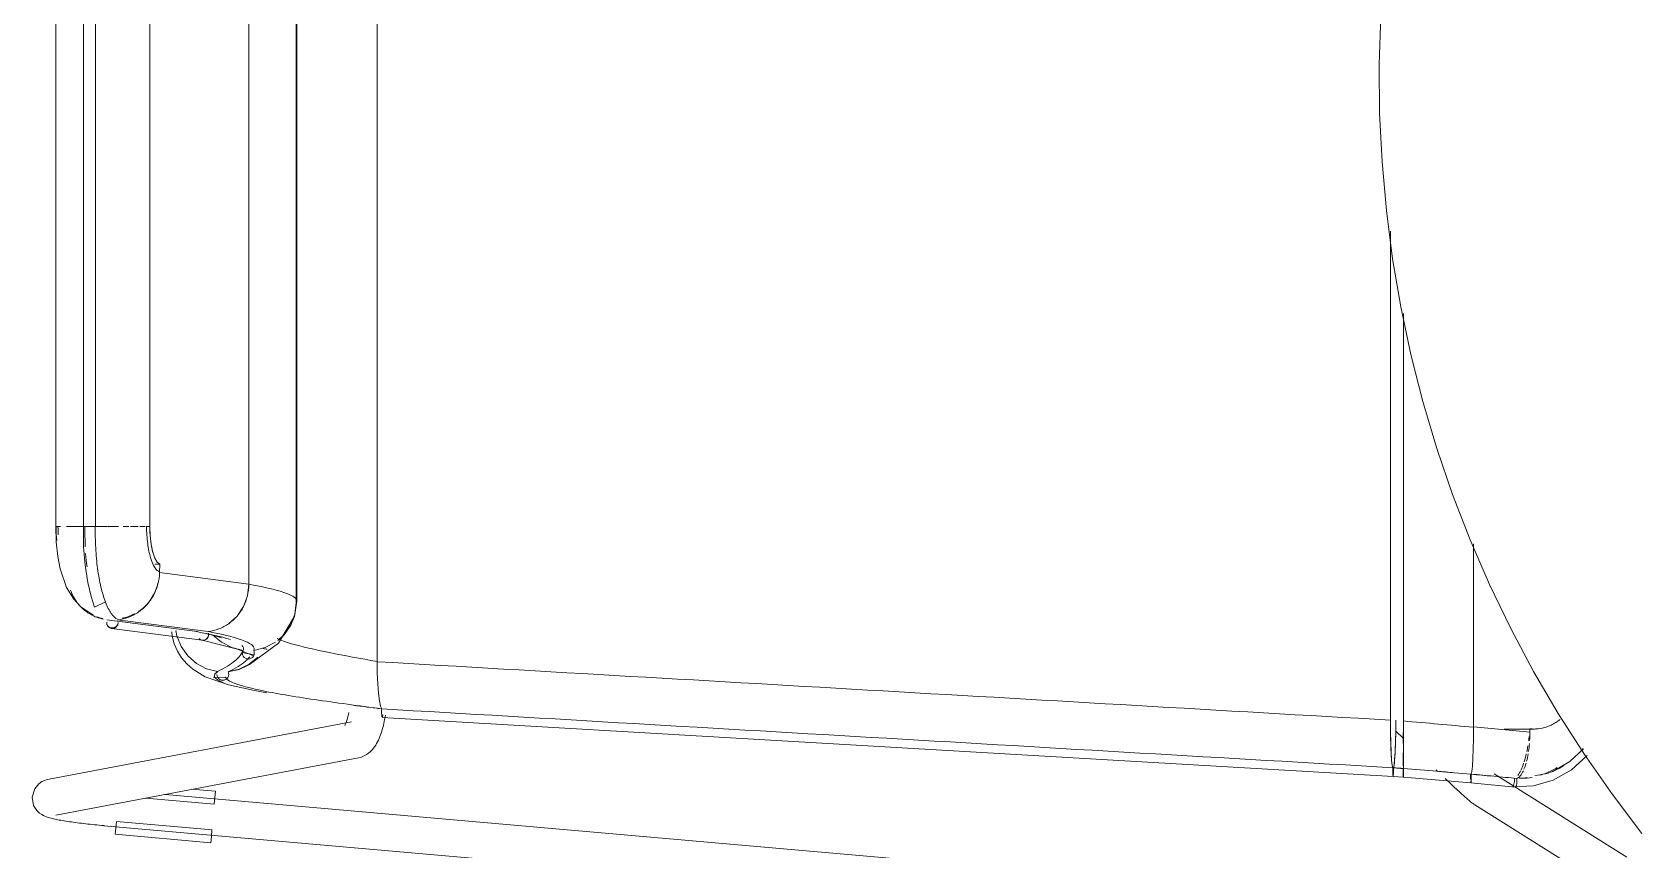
# Model space of a CAD drawing. Header units: millimetres. Extents: x 79795 to 317870, y -36033 to 97293.
# Drawn here: x 227236 to 227763, y 15407 to 15676 of the extents above; entities that cross this region are included whole.
import ezdxf

# ---------------------------------------------------------------- set-up
doc = ezdxf.new("R2010")
doc.units = ezdxf.units.MM
doc.header["$MEASUREMENT"] = 0
doc.layers.add('I-FURN', color=8, linetype='CONTINUOUS', lineweight=9)

msp = doc.modelspace()

# ---------------------------------------------------------------- linework, layer by layer
at = {"layer": 'I-FURN'}
for p, q in [((227349.09, 15852.61), (227349.09, 15469.21)), ((227349.09, 15469.21), (227349.09, 15852.61)), ((227322.59, 15833.31), (227322.59, 15488.52)), ((227322.59, 15488.52), (227322.59, 15833.31)), ((227306.99, 15827.27), (227306.99, 15494.56)), ((227306.99, 15494.56), (227306.99, 15827.27)), ((227243.62, 15808.34), (227243.62, 15513.49)), ((227252.66, 15808.34), (227252.66, 15513.49)), ((227256.62, 15513.49), (227256.62, 15808.34)), ((227274.46, 15808.34), (227274.46, 15513.49)), ((227274.52, 15513.49), (227274.52, 15808.34)), ((227322.74, 15489.06), (227322.74, 15793.86)), ((227678.64, 15681.22), (227678.15, 15665.23)), ((227678.15, 15665.23), (227678.3, 15649.23)), ((227678.3, 15649.23), (227679.08, 15633.25)), ((227679.08, 15633.25), (227680.51, 15617.32)), ((227680.51, 15617.32), (227682.57, 15601.45)), ((227681.82, 15610.54), (227681.82, 15449.96)), ((227681.82, 15449.96), (227681.82, 15610.54)), ((227682.57, 15601.45), (227685.26, 15585.68)), ((227685.26, 15585.68), (227688.59, 15570.03)), ((227686.14, 15583.44), (227686.14, 15449.7)), ((227686.14, 15449.7), (227686.14, 15583.44)), ((227688.59, 15570.03), (227692.53, 15554.53)), ((227692.53, 15554.53), (227697.1, 15539.19)), ((227697.1, 15539.19), (227702.27, 15524.05)), ((227702.27, 15524.05), (227708.04, 15509.13)), ((227243.62, 15513.49), (227243.73, 15508.46)), ((227243.62, 15513.49), (227243.79, 15513.49)), ((227245.11, 15513.49), (227243.64, 15513.49)), ((227249.72, 15513.49), (227247.14, 15513.49)), ((227249.88, 15513.49), (227252.9, 15513.49)), ((227252.9, 15513.49), (227249.89, 15513.49)), ((227252.66, 15513.49), (227252.75, 15506.95)), ((227252.66, 15513.49), (227252.73, 15513.49)), ((227256.51, 15513.49), (227252.66, 15513.49)), ((227252.73, 15513.49), (227252.93, 15513.49)), ((227252.93, 15513.49), (227253.23, 15513.49)), ((227253.23, 15513.49), (227253.62, 15513.49)), ((227253.62, 15513.49), (227254.07, 15513.49)), ((227254.07, 15513.49), (227254.57, 15513.49)), ((227254.57, 15513.49), (227255.06, 15513.49)), ((227255.06, 15513.49), (227255.54, 15513.49)), ((227255.54, 15513.49), (227255.96, 15513.49)), ((227255.96, 15513.49), (227256.29, 15513.49)), ((227256.29, 15513.49), (227256.51, 15513.49)), ((227256.59, 15513.49), (227260.4, 15513.49)), ((227260.4, 15513.49), (227256.59, 15513.49)), ((227264.16, 15513.49), (227260.6, 15513.49)), ((227267.63, 15513.49), (227265.78, 15513.49)), ((227270.61, 15513.49), (227268.15, 15513.49)), ((227272.94, 15513.49), (227271.2, 15513.49)), ((227274.63, 15510.45), (227274.52, 15513.49)), ((227243.73, 15508.46), (227244.24, 15503.64)), ((227252.75, 15506.95), (227253.24, 15500.82)), ((227274.95, 15507.6), (227274.63, 15510.45)), ((227275.46, 15505.11), (227274.95, 15507.6)), ((227708.04, 15509.13), (227714.41, 15494.45)), ((227709.11, 15447.75), (227709.11, 15507.87)), ((227709.11, 15507.87), (227709.11, 15447.75)), ((227244.24, 15503.64), (227245.03, 15499.6)), ((227253.24, 15500.82), (227254.08, 15495.2)), ((227276.13, 15503.12), (227275.46, 15505.11)), ((227276.11, 15501.13), (227277.78, 15501.13)), ((227276.92, 15501.77), (227276.13, 15503.12)), ((227277.78, 15501.13), (227276.92, 15501.77)), ((227277.71, 15498.42), (227277.78, 15501.13)), ((227245.03, 15499.6), (227247.16, 15493.55)), ((227254.08, 15495.2), (227255.18, 15490.51)), ((227306.99, 15494.56), (227277.71, 15498.42)), ((227247.16, 15493.55), (227249.55, 15489.67)), ((227249.55, 15489.67), (227251.84, 15487.19)), ((227255.18, 15490.51), (227256.35, 15487.06)), ((227305.2, 15487.24), (227306.51, 15490.79)), ((227306.51, 15490.79), (227306.99, 15494.56)), ((227714.41, 15494.45), (227721.35, 15480.04)), ((227251.84, 15487.19), (227255.74, 15484.52)), ((227255.74, 15484.52), (227255.94, 15484.42)), ((227256.35, 15487.06), (227259.89, 15488.82)), ((227303.12, 15484.13), (227305.2, 15487.24)), ((227322.11, 15484.73), (227320.74, 15481.16)), ((227320.75, 15481.16), (227322.11, 15484.73)), ((227322.74, 15489.06), (227321.94, 15484.02)), ((227322.59, 15488.52), (227322.11, 15484.73)), ((227322.11, 15484.73), (227322.59, 15488.52)), ((227260.37, 15482.88), (227290.06, 15479.03)), ((227261.93, 15480.04), (227291.71, 15476.18)), ((227263.9, 15482.42), (227266.34, 15482.1)), ((227263.91, 15482.85), (227293.61, 15479.01)), ((227283.38, 15477.64), (227283, 15479.38)), ((227283, 15479.38), (227283.37, 15477.63)), ((227295.58, 15477.78), (227289.28, 15479.15)), ((227300.38, 15481.64), (227303.12, 15484.13)), ((227321.87, 15483.87), (227316.76, 15475.22)), ((227320.74, 15481.16), (227318.57, 15478.03)), ((227318.58, 15478.02), (227320.75, 15481.16)), ((227321.94, 15484.02), (227320.57, 15480.85)), ((227721.35, 15480.04), (227728.87, 15465.92)), ((227281.71, 15478.91), (227281.86, 15477.49)), ((227281.86, 15477.49), (227282.51, 15474.99)), ((227282.51, 15474.99), (227283.54, 15472.62)), ((227283.37, 15477.63), (227284.77, 15474.12)), ((227284.77, 15474.12), (227286.94, 15471.04)), ((227290.64, 15476.71), (227291.03, 15476.42)), ((227291.03, 15476.42), (227291.47, 15476.23)), ((227291.47, 15476.23), (227291.94, 15476.17)), ((227291.63, 15476.19), (227303.24, 15473.23)), ((227291.94, 15476.17), (227292.41, 15476.23)), ((227292.41, 15476.23), (227292.85, 15476.42)), ((227292.85, 15476.42), (227293.23, 15476.72)), ((227293.23, 15476.72), (227293.53, 15477.1)), ((227293.53, 15477.1), (227293.73, 15477.55)), ((227293.73, 15477.55), (227293.81, 15478.04)), ((227293.81, 15478.04), (227293.77, 15478.54)), ((227295.11, 15478.02), (227297.98, 15475.52)), ((227298.01, 15477.02), (227295.58, 15477.78)), ((227297.98, 15475.52), (227301.38, 15473.76)), ((227301.38, 15473.76), (227305.09, 15472.87)), ((227316.76, 15475.22), (227307.22, 15468.23)), ((227308.6, 15472.87), (227312.31, 15473.76)), ((227315.7, 15475.52), (227312.31, 15473.77)), ((227312.31, 15473.76), (227315.71, 15475.52)), ((227318.57, 15478.03), (227316.53, 15476.12)), ((227316.54, 15476.12), (227318.58, 15478.02)), ((227283.54, 15472.62), (227284.92, 15470.42)), ((227284.92, 15470.42), (227286.6, 15468.44)), ((227286.6, 15468.44), (227288.57, 15466.71)), ((227286.94, 15471.04), (227289.77, 15468.55)), ((227289.77, 15468.55), (227293.09, 15466.81)), ((227303.24, 15473.23), (227308.57, 15471.06)), ((227304.81, 15472.19), (227308.7, 15471.36)), ((227304.89, 15471.9), (227304.93, 15472.4)), ((227304.93, 15472.4), (227304.89, 15471.9)), ((227304.97, 15471.41), (227304.89, 15471.9)), ((227304.89, 15471.9), (227304.97, 15471.41)), ((227304.93, 15472.4), (227305.09, 15472.87)), ((227305.09, 15472.87), (227304.93, 15472.4)), ((227305.18, 15470.96), (227304.97, 15471.41)), ((227304.97, 15471.41), (227305.17, 15470.96)), ((227305.17, 15470.96), (227305.49, 15470.58)), ((227305.49, 15470.58), (227305.18, 15470.96)), ((227305.89, 15470.29), (227305.49, 15470.58)), ((227305.49, 15470.58), (227305.89, 15470.28)), ((227306.35, 15470.1), (227305.89, 15470.29)), ((227305.89, 15470.28), (227306.35, 15470.09)), ((227306.84, 15470.03), (227306.35, 15470.1)), ((227306.35, 15470.09), (227306.84, 15470.03)), ((227307.33, 15470.1), (227306.84, 15470.03)), ((227306.84, 15470.03), (227307.33, 15470.09)), ((227309.98, 15470.69), (227307.14, 15468.3)), ((227307.14, 15468.28), (227309.98, 15470.69)), ((227307.79, 15470.29), (227307.33, 15470.1)), ((227307.33, 15470.09), (227307.8, 15470.28)), ((227308.2, 15470.58), (227307.79, 15470.29)), ((227307.8, 15470.28), (227308.2, 15470.58)), ((227308.51, 15470.96), (227308.2, 15470.58)), ((227308.2, 15470.58), (227308.51, 15470.96)), ((227308.71, 15471.41), (227308.51, 15470.96)), ((227308.51, 15470.96), (227308.71, 15471.41)), ((227308.59, 15472.87), (227308.76, 15472.4)), ((227308.76, 15472.4), (227308.6, 15472.87)), ((227308.79, 15471.9), (227308.71, 15471.41)), ((227308.71, 15471.41), (227308.8, 15471.9)), ((227308.76, 15472.4), (227308.79, 15471.9)), ((227308.8, 15471.9), (227308.76, 15472.4)), ((227349.09, 15469.21), (227349.15, 15465.45)), ((227349.15, 15465.44), (227349.09, 15469.14)), ((227288.57, 15466.71), (227292.68, 15464.2)), ((227292.68, 15464.2), (227300.31, 15461.53)), ((227293.09, 15466.81), (227296.72, 15465.91)), ((227295.8, 15465), (227295.48, 15463.84)), ((227295.48, 15463.84), (227299.32, 15464.03)), ((227296.59, 15464.45), (227296.51, 15464.94)), ((227296.51, 15464.94), (227296.59, 15464.45)), ((227296.56, 15465.44), (227296.72, 15465.91)), ((227296.72, 15465.91), (227296.56, 15465.44)), ((227296.79, 15463.99), (227296.59, 15464.45)), ((227296.59, 15464.45), (227296.78, 15463.99)), ((227296.78, 15463.99), (227297.09, 15463.6)), ((227297.09, 15463.61), (227296.79, 15463.99)), ((227297.49, 15463.31), (227297.09, 15463.61)), ((227297.09, 15463.6), (227297.48, 15463.3)), ((227297.48, 15463.3), (227297.94, 15463.11)), ((227297.94, 15463.11), (227297.49, 15463.31)), ((227299.37, 15463.28), (227298.91, 15463.1)), ((227298.91, 15463.09), (227299.37, 15463.28)), ((227299.77, 15463.57), (227299.37, 15463.28)), ((227299.37, 15463.28), (227299.77, 15463.57)), ((227300.09, 15463.95), (227299.77, 15463.57)), ((227299.77, 15463.57), (227300.09, 15463.94)), ((227300.3, 15464.4), (227300.09, 15463.95)), ((227300.09, 15463.94), (227300.3, 15464.39)), ((227303.82, 15466.65), (227300.21, 15465.86)), ((227300.21, 15465.86), (227303.82, 15466.64)), ((227300.21, 15465.86), (227300.36, 15465.39)), ((227300.36, 15465.39), (227300.21, 15465.86)), ((227300.39, 15464.89), (227300.3, 15464.4)), ((227300.3, 15464.39), (227300.39, 15464.89)), ((227300.36, 15465.39), (227300.39, 15464.89)), ((227300.39, 15464.89), (227300.36, 15465.39)), ((227307.14, 15468.29), (227303.82, 15466.65)), ((227303.82, 15466.64), (227307.14, 15468.28)), ((227307.22, 15468.23), (227305.47, 15467.35)), ((227349.15, 15465.45), (227349.3, 15461.91)), ((227349.3, 15461.91), (227349.15, 15465.38)), ((227728.87, 15465.92), (227736.95, 15452.11)), ((227298.42, 15463.04), (227297.94, 15463.11)), ((227297.94, 15463.11), (227298.42, 15463.03)), ((227298.91, 15463.1), (227298.42, 15463.04)), ((227298.42, 15463.03), (227298.91, 15463.09)), ((227300.31, 15461.53), (227308.83, 15459.64)), ((227308.83, 15459.64), (227312.89, 15458.9)), ((227349.3, 15461.91), (227349.54, 15458.81)), ((227349.54, 15458.8), (227349.3, 15461.86)), ((227349.54, 15458.81), (227349.85, 15456.31)), ((227349.85, 15456.31), (227349.54, 15458.77)), ((227349.85, 15456.31), (227350.22, 15454.57)), ((227350.22, 15454.57), (227349.85, 15456.3)), ((227350.22, 15454.57), (227350.62, 15453.66)), ((227350.62, 15453.66), (227350.22, 15454.57)), ((227350.62, 15453.66), (227350.6, 15453.19)), ((227350.6, 15453.19), (227350.62, 15453.66)), ((227350.6, 15453.19), (227350.6, 15452.7)), ((227350.6, 15452.69), (227350.6, 15453.19)), ((227350.6, 15452.7), (227350.6, 15452.2)), ((227350.6, 15452.2), (227350.6, 15452.69)), ((227340.73, 15449.4), (227241.43, 15430.58)), ((227338.5, 15448.18), (227338.51, 15448.2)), ((227338.51, 15448.2), (227338.56, 15448.27)), ((227338.56, 15448.27), (227338.6, 15448.36)), ((227338.6, 15448.36), (227338.68, 15448.51)), ((227338.68, 15448.51), (227338.76, 15448.71)), ((227338.76, 15448.71), (227338.86, 15448.94)), ((227338.86, 15448.94), (227338.96, 15449.21)), ((227338.96, 15449.21), (227339.07, 15449.51)), ((227339.07, 15449.51), (227339.17, 15449.85)), ((227339.17, 15449.85), (227339.28, 15450.21)), ((227339.28, 15450.21), (227339.39, 15450.61)), ((227339.39, 15450.61), (227339.5, 15451.03)), ((227339.5, 15451.03), (227339.6, 15451.47)), ((227339.6, 15451.47), (227339.7, 15451.94)), ((227339.7, 15451.94), (227339.8, 15452.44)), ((227350.6, 15452.2), (227350.63, 15451.75)), ((227350.63, 15451.75), (227350.6, 15452.2)), ((227350.63, 15451.75), (227350.66, 15451.36)), ((227350.66, 15451.36), (227350.63, 15451.75)), ((227350.66, 15451.36), (227350.7, 15451.06)), ((227350.7, 15451.06), (227350.66, 15451.36)), ((227350.81, 15450.8), (227350.86, 15450.86)), ((227350.86, 15450.86), (227350.81, 15450.8)), ((227682.72, 15431.51), (227350.81, 15450.8)), ((227350.82, 15446.93), (227351, 15447.56)), ((227350.91, 15451.05), (227350.95, 15451.34)), ((227350.95, 15451.33), (227350.91, 15451.04)), ((227350.95, 15451.34), (227350.99, 15451.72)), ((227350.99, 15451.71), (227350.95, 15451.33)), ((227351, 15447.56), (227351.16, 15448.2)), ((227351.16, 15448.2), (227351.31, 15448.86)), ((227351.31, 15448.86), (227351.46, 15449.53)), ((227351.46, 15449.53), (227351.59, 15450.21)), ((227351.59, 15450.21), (227351.71, 15450.9)), ((227351.71, 15450.9), (227351.83, 15451.61)), ((227681.82, 15449.96), (227681.85, 15446.18)), ((227683.58, 15446.17), (227683.61, 15449.94)), ((227686.14, 15449.7), (227686.14, 15445.91)), ((227686.14, 15445.91), (227686.14, 15449.7)), ((227709.08, 15443.99), (227709.11, 15447.75)), ((227709.11, 15447.63), (227709.08, 15443.99)), ((227736.95, 15452.11), (227745.57, 15438.63)), ((227348.65, 15441.78), (227348.97, 15442.32)), ((227348.97, 15442.32), (227349.26, 15442.85)), ((227349.26, 15442.85), (227349.54, 15443.4)), ((227349.54, 15443.4), (227349.79, 15443.97)), ((227349.79, 15443.97), (227350.02, 15444.54)), ((227350.02, 15444.54), (227350.24, 15445.12)), ((227350.24, 15445.12), (227350.45, 15445.71)), ((227350.45, 15445.71), (227350.64, 15446.31)), ((227350.64, 15446.31), (227350.82, 15446.93)), ((227681.85, 15446.18), (227681.93, 15442.61)), ((227681.93, 15442.61), (227682.05, 15439.48)), ((227683.38, 15439.5), (227683.5, 15442.62)), ((227683.46, 15446.47), (227686.13, 15443.9)), ((227683.5, 15442.62), (227683.58, 15446.17)), ((227686.02, 15442.35), (227686.01, 15445.91)), ((227686.01, 15445.91), (227686.02, 15442.35)), ((227686.13, 15442.34), (227686.12, 15439.21)), ((227686.12, 15439.21), (227686.13, 15442.34)), ((227686.14, 15445.91), (227686.13, 15442.35)), ((227686.13, 15442.34), (227686.14, 15445.91)), ((227709.01, 15440.46), (227709.08, 15443.9)), ((227709.08, 15443.9), (227709.01, 15440.46)), ((227719.15, 15447.05), (227728.9, 15447.05)), ((227727.66, 15447.1), (227727.66, 15446.06)), ((227243.67, 15418.79), (227342.96, 15437.61)), ((227342.96, 15437.61), (227343.95, 15437.86)), ((227343.95, 15437.86), (227344.84, 15438.23)), ((227344.84, 15438.23), (227345.63, 15438.66)), ((227345.63, 15438.66), (227346.32, 15439.15)), ((227346.32, 15439.15), (227346.92, 15439.66)), ((227346.92, 15439.66), (227347.44, 15440.18)), ((227347.44, 15440.18), (227347.89, 15440.71)), ((227347.89, 15440.71), (227348.29, 15441.24)), ((227348.29, 15441.24), (227348.65, 15441.78)), ((227682.05, 15439.48), (227682.21, 15436.98)), ((227682.21, 15436.98), (227682.41, 15435.23)), ((227683.03, 15435.25), (227683.22, 15437)), ((227683.22, 15437), (227683.38, 15439.5)), ((227686.04, 15436.73), (227686.03, 15439.23)), ((227686.03, 15439.22), (227686.04, 15436.72)), ((227686.12, 15439.21), (227686.11, 15436.71)), ((227686.11, 15436.71), (227686.12, 15439.21)), ((227708.74, 15434.88), (227708.89, 15437.36)), ((227708.89, 15437.32), (227708.74, 15434.88)), ((227708.89, 15437.36), (227709.01, 15440.46)), ((227709, 15440.39), (227708.89, 15437.36)), ((227740.73, 15436.34), (227745.19, 15440.59)), ((227741.31, 15433.66), (227746.46, 15438.4)), ((227745.57, 15438.63), (227754.73, 15425.51)), ((227682.41, 15435.23), (227682.62, 15434.34)), ((227682.62, 15434.34), (227682.61, 15433.87)), ((227682.61, 15433.87), (227682.61, 15433.38)), ((227682.61, 15433.38), (227682.61, 15432.89)), ((227682.61, 15432.89), (227682.62, 15432.44)), ((227682.62, 15432.44), (227682.64, 15432.05)), ((227682.64, 15432.05), (227682.66, 15431.76)), ((227682.66, 15431.76), (227682.69, 15431.57)), ((227682.69, 15431.57), (227682.72, 15431.51)), ((227682.72, 15431.51), (227682.74, 15431.58)), ((227682.74, 15431.58), (227682.77, 15431.77)), ((227682.77, 15431.77), (227682.79, 15432.06)), ((227682.79, 15432.06), (227682.81, 15432.44)), ((227682.81, 15432.44), (227682.82, 15432.9)), ((227682.82, 15434.35), (227683.03, 15435.25)), ((227682.82, 15433.88), (227682.82, 15434.35)), ((227682.83, 15433.39), (227682.82, 15433.88)), ((227682.82, 15432.9), (227682.83, 15433.39)), ((227686.05, 15434.98), (227686.04, 15436.73)), ((227686.04, 15436.72), (227686.05, 15434.97)), ((227686.07, 15433.61), (227686.07, 15434.08)), ((227686.07, 15434.08), (227686.07, 15433.61)), ((227686.07, 15433.11), (227686.07, 15433.61)), ((227686.07, 15433.61), (227686.07, 15433.11)), ((227686.07, 15432.62), (227686.07, 15433.11)), ((227686.07, 15433.11), (227686.07, 15432.62)), ((227686.07, 15432.17), (227686.07, 15432.62)), ((227686.07, 15432.62), (227686.07, 15432.17)), ((227686.07, 15431.79), (227686.07, 15432.17)), ((227686.07, 15432.17), (227686.07, 15431.78)), ((227686.07, 15431.49), (227686.07, 15431.79)), ((227686.07, 15431.78), (227686.07, 15431.49)), ((227686.1, 15434.96), (227686.08, 15434.07)), ((227686.08, 15434.07), (227686.1, 15434.96)), ((227686.08, 15434.07), (227686.08, 15433.6)), ((227686.08, 15433.6), (227686.08, 15434.07)), ((227686.08, 15433.6), (227686.08, 15433.11)), ((227686.08, 15433.1), (227686.08, 15433.6)), ((227686.08, 15433.11), (227686.08, 15432.62)), ((227686.08, 15432.61), (227686.08, 15433.1)), ((227686.08, 15432.62), (227686.08, 15432.17)), ((227686.08, 15432.16), (227686.08, 15432.61)), ((227686.08, 15432.17), (227686.08, 15431.78)), ((227686.08, 15431.78), (227686.08, 15432.16)), ((227686.08, 15431.78), (227686.08, 15431.49)), ((227686.08, 15431.49), (227686.08, 15431.78)), ((227686.1, 15434.96), (227686.11, 15436.71)), ((227686.11, 15436.7), (227686.1, 15434.96)), ((227697.32, 15433.14), (227696.81, 15433.62)), ((227708.18, 15432.24), (227708.17, 15431.77)), ((227708.17, 15431.77), (227708.18, 15432.24)), ((227708.17, 15431.77), (227708.17, 15431.27)), ((227708.17, 15431.28), (227708.17, 15431.77)), ((227708.37, 15432.26), (227708.56, 15433.15)), ((227708.56, 15433.14), (227708.37, 15432.26)), ((227708.38, 15431.78), (227708.37, 15432.26)), ((227708.37, 15432.26), (227708.38, 15431.79)), ((227708.38, 15431.79), (227708.38, 15431.29)), ((227708.38, 15431.29), (227708.38, 15431.78)), ((227708.56, 15433.15), (227708.74, 15434.88)), ((227708.74, 15434.86), (227708.56, 15433.15)), ((227722.36, 15428.29), (227715.91, 15432.33)), ((227734.9, 15432.97), (227740.73, 15436.34)), ((227735.3, 15430.27), (227741.31, 15433.66)), ((227236.68, 15427.44), (227235.84, 15424.69)), ((227236.68, 15427.44), (227238, 15429.02)), ((227238, 15429.02), (227239.08, 15429.77)), ((227239.08, 15429.77), (227239.88, 15430.14)), ((227239.88, 15430.14), (227240.5, 15430.36)), ((227240.5, 15430.36), (227241.02, 15430.49)), ((227241.02, 15430.49), (227241.43, 15430.58)), ((227296.02, 15426.65), (227288.13, 15427.34)), ((227296.02, 15426.65), (227295.84, 15424.6)), ((227682.72, 15431.5), (227686.08, 15431.24)), ((227686.07, 15431.3), (227686.07, 15431.49)), ((227686.07, 15431.49), (227686.07, 15431.3)), ((227686.08, 15431.24), (227686.07, 15431.3)), ((227686.07, 15431.3), (227686.08, 15431.23)), ((227686.08, 15431.49), (227686.08, 15431.3)), ((227686.08, 15431.3), (227686.08, 15431.49)), ((227686.08, 15431.3), (227686.08, 15431.24)), ((227686.08, 15431.23), (227686.08, 15431.3)), ((227708.28, 15429.41), (227686.08, 15431.23)), ((227700.29, 15430.32), (227699.8, 15430.78)), ((227700.77, 15429.88), (227700.29, 15430.32)), ((227701.24, 15429.44), (227700.77, 15429.88)), ((227701.7, 15429), (227701.24, 15429.44)), ((227702.15, 15428.58), (227701.7, 15429)), ((227702.6, 15428.17), (227702.15, 15428.58)), ((227703.03, 15427.76), (227702.6, 15428.17)), ((227703.46, 15427.37), (227703.03, 15427.76)), ((227703.87, 15426.99), (227703.46, 15427.37)), ((227704.27, 15426.62), (227703.87, 15426.99)), ((227704.66, 15426.27), (227704.27, 15426.62)), ((227705.04, 15425.92), (227704.66, 15426.27)), ((227708.18, 15430.79), (227708.17, 15431.28)), ((227708.17, 15431.27), (227708.18, 15430.78)), ((227708.19, 15430.33), (227708.18, 15430.79)), ((227708.18, 15430.78), (227708.19, 15430.33)), ((227708.2, 15429.95), (227708.23, 15429.66)), ((227708.23, 15429.66), (227708.2, 15429.95)), ((227708.23, 15429.66), (227708.25, 15429.47)), ((227708.25, 15429.47), (227708.23, 15429.66)), ((227708.25, 15429.47), (227708.28, 15429.4)), ((227708.28, 15429.41), (227708.25, 15429.47)), ((227708.3, 15429.48), (227708.28, 15429.41)), ((227708.28, 15429.4), (227708.3, 15429.47)), ((227722.77, 15427.98), (227708.28, 15429.4)), ((227708.3, 15429.47), (227708.33, 15429.66)), ((227708.33, 15429.66), (227708.35, 15429.96)), ((227708.35, 15429.96), (227708.33, 15429.67)), ((227708.36, 15430.35), (227708.35, 15429.96)), ((227708.35, 15429.96), (227708.36, 15430.34)), ((227708.36, 15430.34), (227708.37, 15430.8)), ((227708.37, 15430.8), (227708.36, 15430.35)), ((227708.37, 15430.8), (227708.38, 15431.29)), ((227708.38, 15431.29), (227708.37, 15430.8)), ((227721.87, 15428.11), (227728.78, 15428.39)), ((227759.5, 15405.02), (227722.73, 15428.05)), ((227728.78, 15428.39), (227735.3, 15430.27)), ((227235.84, 15424.69), (227236.33, 15421.93)), ((227236.33, 15421.93), (227237.37, 15420.28)), ((227273.17, 15424.39), (227295.65, 15422.42)), ((227703.89, 15388.32), (227279.54, 15425.6)), ((227295.84, 15424.6), (227295.66, 15422.54)), ((227705.4, 15425.59), (227705.04, 15425.92)), ((227705.76, 15425.28), (227705.4, 15425.59)), ((227706.09, 15424.98), (227705.76, 15425.28)), ((227706.42, 15424.69), (227706.09, 15424.98)), ((227706.72, 15424.42), (227706.42, 15424.69)), ((227707.02, 15424.16), (227706.72, 15424.42)), ((227707.3, 15423.92), (227707.02, 15424.16)), ((227707.56, 15423.69), (227707.3, 15423.92)), ((227707.82, 15423.47), (227707.56, 15423.69)), ((227708.06, 15423.27), (227707.82, 15423.47)), ((227708.29, 15423.08), (227708.06, 15423.27)), ((227708.51, 15422.9), (227708.29, 15423.08)), ((227708.73, 15422.73), (227708.51, 15422.9)), ((227708.96, 15422.55), (227708.73, 15422.73)), ((227709.22, 15422.37), (227708.96, 15422.55)), ((227709.54, 15422.16), (227709.22, 15422.37)), ((227709.54, 15422.16), (227753.13, 15394.85)), ((227754.73, 15425.51), (227764.4, 15412.77)), ((227237.37, 15420.28), (227238.28, 15419.42)), ((227238.28, 15419.42), (227238.98, 15418.95)), ((227238.98, 15418.95), (227239.54, 15418.64)), ((227239.54, 15418.64), (227240.01, 15418.43)), ((227240.01, 15418.43), (227240.44, 15418.26)), ((227240.44, 15418.26), (227240.85, 15418.12)), ((227240.85, 15418.12), (227241.24, 15417.99)), ((227241.24, 15417.99), (227241.64, 15417.88)), ((227241.64, 15417.88), (227242.04, 15417.77)), ((227242.04, 15417.77), (227242.45, 15417.66)), ((227242.45, 15417.66), (227242.88, 15417.56)), ((227242.88, 15417.56), (227243.32, 15417.47)), ((227243.32, 15417.47), (227243.78, 15417.37)), ((227243.78, 15417.37), (227244.26, 15417.27)), ((227244.26, 15417.27), (227244.76, 15417.18)), ((227244.76, 15417.18), (227245.27, 15417.08)), ((227245.27, 15417.08), (227245.8, 15416.99)), ((227245.8, 15416.99), (227246.35, 15416.9)), ((227246.35, 15416.9), (227246.92, 15416.8)), ((227246.92, 15416.8), (227247.51, 15416.71)), ((227247.51, 15416.71), (227248.11, 15416.62)), ((227248.11, 15416.62), (227248.73, 15416.53)), ((227248.73, 15416.53), (227249.37, 15416.44)), ((227249.37, 15416.44), (227250.02, 15416.35)), ((227250.02, 15416.35), (227250.68, 15416.26)), ((227250.68, 15416.26), (227251.35, 15416.18)), ((227251.35, 15416.18), (227252.04, 15416.09)), ((227252.04, 15416.09), (227252.74, 15416.01)), ((227252.74, 15416.01), (227253.45, 15415.93)), ((227253.45, 15415.93), (227254.17, 15415.84)), ((227254.17, 15415.84), (227254.89, 15415.76)), ((227254.89, 15415.76), (227255.63, 15415.69)), ((227255.63, 15415.69), (227256.37, 15415.61)), ((227263.31, 15414.54), (227263.49, 15416.6)), ((227294.91, 15413.97), (227263.5, 15416.73)), ((227256.37, 15415.61), (227257.11, 15415.54)), ((227257.11, 15415.54), (227257.86, 15415.46)), ((227257.86, 15415.46), (227258.61, 15415.39)), ((227258.61, 15415.39), (227259.36, 15415.33)), ((227259.36, 15415.33), (227259.52, 15415.31)), ((227259.52, 15415.31), (227702.84, 15376.36)), ((227263.13, 15412.5), (227263.31, 15414.54)), ((227294.54, 15409.74), (227263.13, 15412.5)), ((227294.72, 15411.78), (227294.54, 15409.74)), ((227294.9, 15413.85), (227294.72, 15411.78))]:
    msp.add_line(p, q, dxfattribs=at)
for centre, major_axis, ratio, start_param, end_param in [((227247.9, 15513.49), (0, -12.4), 0.287441, 4.712389, 4.932602), ((227259.37, 15513.49), (-15.75, 0), 0.000004, 2.669107, 2.851347), ((227291.92, 15494.69), (0, 15.78), 0.955139, 3.737469, 4.704147), ((227291.92, 15494.69), (0, 15.78), 0.955139, 3.254129, 3.495629), ((227291.92, 15494.69), (0, 15.78), 0.955139, 3.495799, 3.737346), ((227291.94, 15478.13), (0, 1.96), 0.955139, 2.379629, 4.923331)]:
    msp.add_ellipse(centre, major_axis=major_axis, ratio=ratio, start_param=start_param, end_param=end_param, dxfattribs=at)
for points in [[(227243.9, 15508.89), (227243.77, 15510.36), (227243.71, 15511.91), (227243.71, 15513.49)], [(227253.3, 15506.89), (227253.19, 15509.07), (227253.15, 15511.27), (227253.19, 15513.49)], [(227277.7, 15498.67), (227277.14, 15498.79), (227276.04, 15499.74), (227274.65, 15503.06), (227273.69, 15507.86), (227273.42, 15511.59), (227273.4, 15513.49)], [(227274.47, 15512.65), (227274.53, 15509.87), (227274.89, 15507.33), (227275.41, 15505.11)], [(227253.87, 15500.33), (227253.69, 15501.75), (227253.52, 15503.2), (227253.41, 15504.67)], [(227263.91, 15482.85), (227265.15, 15483), (227267.53, 15483.58), (227270.87, 15485.35), (227273.71, 15487.88), (227275.9, 15491.02), (227277.31, 15494.62), (227277.67, 15497.12), (227277.71, 15498.42)], [(227263.92, 15483.06), (227263.19, 15483.41), (227261.79, 15484.72), (227260.52, 15487.19), (227259.95, 15488.65)], [(227269.42, 15484.84), (227268.16, 15484.14), (227266.8, 15483.74), (227265.42, 15483.4)], [(227322.59, 15488.52), (227322.69, 15488.7), (227322.74, 15488.88), (227322.74, 15489.06)], [(227259.04, 15483.32), (227258.35, 15483.48), (227257.68, 15483.68), (227257.02, 15483.93)], [(227308.59, 15472.87), (227309.14, 15473.89), (227307.18, 15475.94), (227299.11, 15477.99), (227293.61, 15479.01)], [(227300.94, 15476.41), (227299.04, 15477.07), (227296.23, 15477.72), (227293.19, 15478.38)], [(227305.09, 15472.87), (227305.38, 15473.42), (227305.24, 15473.96), (227304.67, 15474.51)], [(227313.06, 15473.26), (227312.59, 15473.32), (227312.12, 15473.37), (227311.66, 15473.43)], [(227515.33, 15459.55), (227459.87, 15462.74), (227404.45, 15465.94), (227349.09, 15469.14)], [(227681.82, 15449.96), (227626.3, 15453.16), (227570.77, 15456.35), (227515.33, 15459.55)], [(227350.61, 15453.68), (227347.48, 15454.07), (227344.32, 15454.47), (227341.21, 15454.86)], [(227350.62, 15453.66), (227405.85, 15450.44), (227516.45, 15444), (227627.21, 15437.56), (227682.62, 15434.34)], [(227697.63, 15448.67), (227693.8, 15449.01), (227689.97, 15449.35), (227686.14, 15449.7)], [(227709.11, 15447.63), (227705.28, 15447.98), (227701.46, 15448.32), (227697.63, 15448.67)], [(227727.66, 15446.06), (227724.63, 15446.32), (227718.49, 15446.86), (227712.24, 15447.45), (227709.11, 15447.75)], [(227727.49, 15442.34), (227727.42, 15441.44), (227727.31, 15440.56), (227727.19, 15439.7)], [(227727.24, 15443.22), (227727.31, 15443.69), (227727.36, 15444.16), (227727.41, 15444.64)], [(227727.66, 15446.06), (227727.65, 15445.11), (227727.62, 15444.18), (227727.56, 15443.28)], [(227729.18, 15447.05), (227728.67, 15447.04), (227728.16, 15447.06), (227727.65, 15447.1)], [(227725.74, 15436.27), (227725.99, 15437.08), (227726.22, 15437.95), (227726.44, 15438.87)], [(227727.06, 15438.85), (227726.91, 15438.01), (227726.75, 15437.2), (227726.56, 15436.47)], [(227726.59, 15439.53), (227726.73, 15440.18), (227726.87, 15440.84), (227726.99, 15441.53)], [(227745.17, 15440.65), (227744.79, 15440.19), (227744.4, 15439.73), (227744, 15439.28)], [(227686.08, 15434.07), (227685.5, 15434.12), (227684.35, 15434.21), (227683.19, 15434.3), (227682.62, 15434.34)], [(227682.82, 15434.35), (227682.83, 15433.76), (227682.83, 15432.25), (227682.75, 15431.51), (227682.72, 15431.5)], [(227686.07, 15434.08), (227685.53, 15434.12), (227684.44, 15434.21), (227683.36, 15434.3), (227682.82, 15434.35)], [(227686.08, 15434.07), (227689.8, 15433.77), (227697.24, 15433.17), (227704.66, 15432.56), (227708.37, 15432.26)], [(227723.32, 15430.82), (227720.88, 15431.06), (227715.93, 15431.54), (227710.89, 15432.02), (227708.37, 15432.26)], [(227715.27, 15431.54), (227712.98, 15431.77), (227710.68, 15432), (227708.37, 15432.22)], [(227725.49, 15433.37), (227725.17, 15432.68), (227724.47, 15431.53), (227723.72, 15430.97), (227723.32, 15430.82)], [(227723.68, 15431.83), (227724, 15432.24), (227724.33, 15432.76), (227724.64, 15433.4)], [(227724.75, 15433.65), (227725.05, 15434.28), (227725.32, 15435.03), (227725.59, 15435.85)], [(227726.38, 15435.8), (227726.17, 15435.07), (227725.94, 15434.43), (227725.69, 15433.84)], [(227722.02, 15428.17), (227722.07, 15428.21), (227722.16, 15428.33), (227722.29, 15428.63), (227722.41, 15429.01), (227722.5, 15429.47), (227722.57, 15429.96), (227722.6, 15430.46), (227722.6, 15430.77), (227722.59, 15430.92)], [(227724.15, 15430.86), (227725.05, 15430.88), (227725.95, 15430.94), (227726.84, 15431.04)], [(227728.35, 15431.13), (227727.2, 15430.96), (227726.03, 15430.93), (227724.85, 15430.92)]]:
    msp.add_open_spline(points, degree=3, dxfattribs=at)
for points, knots in [([(227259.89, 15488.82), (227259.34, 15490.24), (227258.35, 15493.57), (227257.25, 15499.63), (227256.62, 15506.49), (227256.55, 15511.14), (227256.59, 15513.49)], [0.3397465, 0.3397465, 0.3397465, 0.3397465, 0.5, 0.6666667, 0.8333333, 0.9999948, 0.9999948, 0.9999948, 0.9999948]), ([(227277.16, 15494.89), (227276.83, 15493.65), (227275.41, 15490.13), (227272.94, 15486.82), (227270.79, 15485.69)], [-0.8333333, -0.8333333, -0.8333333, -0.8333333, -0.6666667, -0.3333333, -0.3333333, -0.3333333, -0.3333333]), ([(227248.46, 15492.62), (227248.65, 15492.1), (227249.22, 15490.76), (227249.96, 15489.5), (227250.49, 15488.78)], [0.260519, 0.260519, 0.260519, 0.260519, 0.3333333, 0.4544474, 0.4544474, 0.4544474, 0.4544474]), ([(227322.74, 15489.06), (227322.74, 15489.89), (227320.36, 15491.72), (227312.72, 15493.55), (227306.99, 15494.56)], [0.0892847, 0.0892847, 0.0892847, 0.0892847, 0.5, 1, 1, 1, 1]), ([(227251.11, 15487.98), (227251.9, 15487.04), (227253.72, 15485.36), (227256.54, 15483.77), (227258.45, 15483.3), (227259.19, 15483.14)], [0.5, 0.5, 0.5, 0.5, 0.6666667, 0.8333333, 0.9365189, 0.9365189, 0.9365189, 0.9365189]), ([(227260.33, 15482), (227260.32, 15481.86), (227260.34, 15481.63), (227260.41, 15481.34), (227260.51, 15481.08), (227260.69, 15480.76), (227260.98, 15480.44), (227261.34, 15480.21), (227261.69, 15480.07), (227262, 15480.02), (227262.27, 15480.02), (227262.53, 15480.05), (227262.79, 15480.12), (227263.04, 15480.24), (227263.35, 15480.43), (227263.67, 15480.75), (227263.91, 15481.15), (227264.03, 15481.5), (227264.07, 15481.77), (227264.09, 15481.93), (227264.1, 15482)], [0.1111111, 0.1111111, 0.1111111, 0.1111111, 0.1666667, 0.1944444, 0.2222222, 0.2777778, 0.3333333, 0.3888889, 0.4444444, 0.4791667, 0.5138889, 0.5486111, 0.5833333, 0.6180556, 0.6527778, 0.7222222, 0.7916667, 0.8263889, 0.8611111, 0.8888889, 0.8888889, 0.8888889, 0.8888889]), ([(227264, 15481.6), (227263.96, 15481.49), (227263.87, 15481.25), (227263.59, 15480.84), (227263.04, 15480.38), (227262.17, 15480.13), (227261.39, 15480.36), (227260.88, 15480.76), (227260.58, 15481.14), (227260.39, 15481.6), (227260.35, 15481.93), (227260.34, 15482.09)], [-0.8125, -0.8125, -0.8125, -0.8125, -0.765625, -0.71875, -0.625, -0.5, -0.375, -0.3125, -0.25, -0.1875, -0.125, -0.125, -0.125, -0.125]), ([(227349.09, 15469.21), (227343.7, 15470.19), (227332.92, 15472.13), (227321.88, 15474.64), (227317.54, 15476.18), (227316.31, 15476.74)], [0, 0, 0, 0, 0.25, 0.5, 0.6441795, 0.6441795, 0.6441795, 0.6441795]), ([(227296.72, 15465.91), (227299.12, 15467.07), (227302.55, 15469.16), (227304.34, 15471.26), (227304.81, 15472.19)], [0, 0, 0, 0, 0.5, 0.9025383, 0.9025383, 0.9025383, 0.9025383]), ([(227300.21, 15465.86), (227302.62, 15467.03), (227305.27, 15468.66), (227306.94, 15470.28), (227307.34, 15470.74)], [0, 0, 0, 0, 0.5, 0.6963068, 0.6963068, 0.6963068, 0.6963068]), ([(227298.93, 15462.14), (227298.3, 15462.37), (227295.39, 15463.63), (227295.17, 15464.89), (227296.72, 15465.91)], [0.6929173, 0.6929173, 0.6929173, 0.6929173, 0.75, 1, 1, 1, 1]), ([(227350.62, 15453.66), (227343.07, 15454.68), (227327.86, 15456.71), (227309.42, 15459.76), (227301.12, 15462.2), (227299.52, 15463.62), (227299.32, 15464.03)], [0, 0, 0, 0, 0.25, 0.5, 0.75, 0.8499411, 0.8499411, 0.8499411, 0.8499411]), ([(227682.62, 15434.34), (227682.47, 15434.62), (227682.26, 15436.01), (227682.04, 15439.37), (227681.92, 15442.53), (227681.84, 15446.14), (227681.82, 15448.69), (227681.82, 15449.96)], [-1, -1, -1, -1, -0.666667, -0.5, -0.333333, -0.166667, 0, 0, 0, 0]), ([(227683.61, 15449.94), (227683.61, 15447.4), (227683.55, 15443.59), (227683.39, 15439.38), (227683.17, 15436.03), (227682.96, 15434.64), (227682.82, 15434.35)], [-1, -1, -1, -1, -0.666667, -0.5, -0.333333, 0, 0, 0, 0]), ([(227737.55, 15450.21), (227736.64, 15449.45), (227733.65, 15447.52), (227730.04, 15446.89), (227727.66, 15447.1)], [0.5, 0.5, 0.5, 0.5, 0.6666667, 1, 1, 1, 1]), ([(227682.72, 15431.5), (227682.7, 15431.51), (227682.67, 15431.64), (227682.64, 15432.04), (227682.62, 15432.42), (227682.61, 15432.88), (227682.6, 15433.37), (227682.61, 15433.88), (227682.61, 15434.19), (227682.62, 15434.34)], [-0.498493, -0.498493, -0.498493, -0.498493, -0.375, -0.3125, -0.25, -0.1875, -0.125, -0.0625, 0, 0, 0, 0]), ([(227686.07, 15434.08), (227689.76, 15433.77), (227695.1, 15433.33), (227700.43, 15432.89), (227702.07, 15432.75)], [0, 0, 0, 0, 0.5, 0.7233886, 0.7233886, 0.7233886, 0.7233886]), ([(227738.78, 15435.03), (227737.89, 15434.46), (227734.91, 15432.71), (227731.63, 15432.09), (227729.31, 15431.79)], [0.591443, 0.591443, 0.591443, 0.591443, 0.6666667, 0.8365191, 0.8365191, 0.8365191, 0.8365191]), ([(227730.93, 15431.9), (227732.27, 15432.29), (227734.23, 15433.02), (227736.06, 15434.03), (227736.64, 15434.38)], [0.2297626, 0.2297626, 0.2297626, 0.2297626, 0.3333333, 0.3824546, 0.3824546, 0.3824546, 0.3824546]), ([(227723.32, 15430.82), (227723.34, 15430.68), (227723.38, 15430.39), (227723.39, 15429.97), (227723.38, 15429.6), (227723.36, 15429.3), (227723.32, 15429.03), (227723.27, 15428.78), (227723.21, 15428.56), (227723.15, 15428.36), (227723.05, 15428.17), (227722.96, 15428.07), (227722.92, 15428.03)], [0, 0, 0, 0, 0.0555556, 0.1111111, 0.1666667, 0.1944444, 0.2222222, 0.2777778, 0.3055556, 0.3333333, 0.3888889, 0.4444444, 0.4444444, 0.4444444, 0.4444444])]:
    msp.add_open_spline(points, degree=3, knots=knots, dxfattribs=at)

doc.saveas('drawing.dxf')
